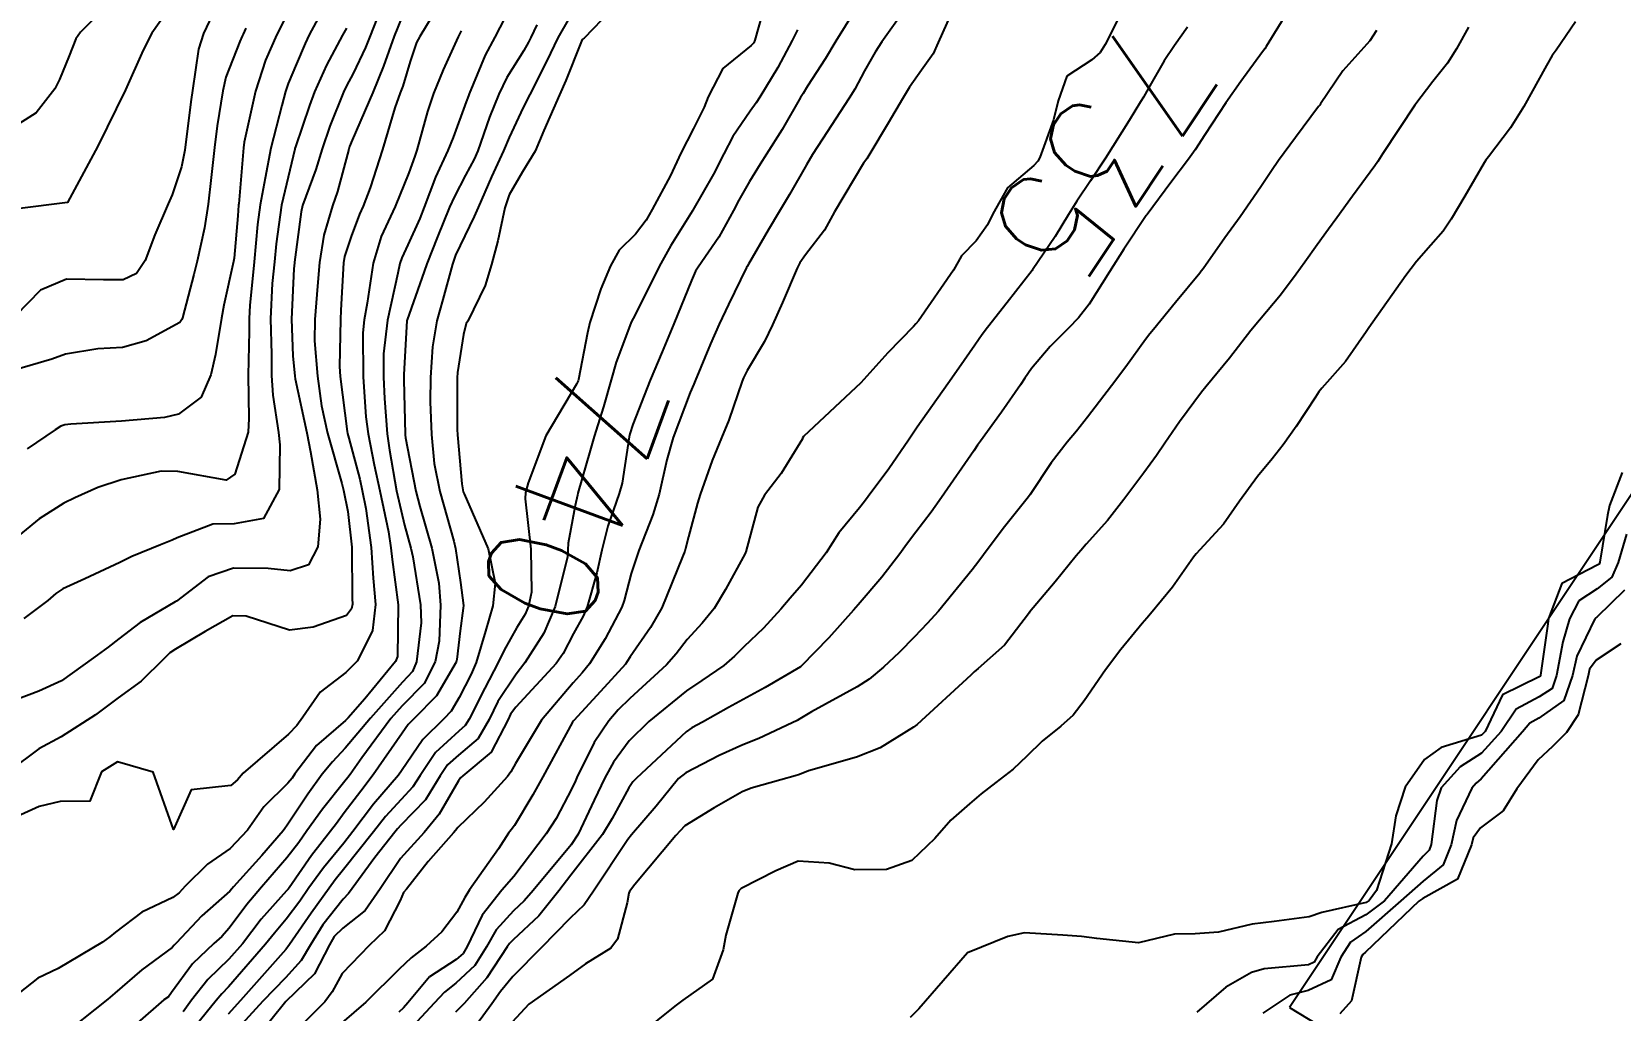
# Model space of a CAD drawing. Header units: metres. Extents: x 307586 to 320046, y 7427249 to 7434250.
# Drawn here: x 313394.8 to 313450.7, y 7432845.3 to 7432879.7 of the extents above; entities that cross this region are included whole.
import ezdxf
from ezdxf.enums import TextEntityAlignment as Align

# ---------------------------------------------------------------- set-up
doc = ezdxf.new("R2010")
doc.units = ezdxf.units.M
doc.header["$MEASUREMENT"] = 0
for name, color, linetype in [('Cotas', 45, 'Continuous'), ('Curvas de Nivel 1m', 11, 'Continuous'), ('Curvas de Nivel 5m', 15, 'Continuous'), ('Edificações', 30, 'Continuous')]:
    doc.layers.add(name, color=color, linetype=linetype)
doc.styles.add('Style-STANDARD', font='STANDARD.shx')

msp = doc.modelspace()

# ---------------------------------------------------------------- linework, layer by layer
at = {"layer": 'Curvas de Nivel 1m', "flags": 128}
for points, elevation in [([(313398.12, 7432881.352), (313396.483, 7432879.694), (313396.33, 7432879.466), (313396.09, 7432878.857), (313395.753, 7432878.028), (313395.585, 7432877.705), (313394.923, 7432876.852), (313394.059, 7432876.301)], 756), ([(313424.12, 7432881.071), (313423.078, 7432879.375), (313422.709, 7432878.766), (313422.079, 7432877.793), (313421.924, 7432877.543), (313421.835, 7432877.392), (313421.19, 7432876.27), (313420.64, 7432875.404), (313420.41, 7432875.046), (313420.043, 7432874.439), (313419.669, 7432873.781), (313419.479, 7432873.416), (313418.955, 7432872.485), (313418.228, 7432871.428), (313418.143, 7432871.287), (313417.998, 7432870.962), (313417.376, 7432869.439), (313416.963, 7432868.45), (313416.541, 7432867.451), (313415.937, 7432865.894), (313415.829, 7432865.566), (313415.806, 7432865.461), (313415.555, 7432863.825), (313415.456, 7432863.465), (313415.053, 7432862.311), (313414.844, 7432861.47), (313414.668, 7432860.679), (313414.324, 7432859.475), (313414.181, 7432859.154), (313413.849, 7432858.544), (313413.482, 7432857.841), (313413.23, 7432857.489), (313411.817, 7432855.95), (313411.63, 7432855.697), (313411.546, 7432855.513), (313410.95, 7432854.37), (313409.95, 7432853.528), (313409.86, 7432853.462), (313409.79, 7432853.354), (313409.119, 7432852.19), (313408.587, 7432851.542), (313407.754, 7432850.63), (313407.041, 7432849.561), (313406.508, 7432848.791), (313405.722, 7432848.18), (313405.419, 7432847.881), (313405.259, 7432847.585), (313404.726, 7432846.566), (313403.712, 7432845.6), (313402.138, 7432843.623)], 739), ([(313409.067, 7432880.587), (313408.435, 7432879.547), (313408.32, 7432879.328), (313408.09, 7432878.658), (313407.832, 7432877.799), (313407.744, 7432877.555), (313407.548, 7432877.038), (313407.117, 7432875.564), (313406.689, 7432874.22), (313406.434, 7432873.574), (313406.315, 7432873.289), (313406.017, 7432872.511), (313405.781, 7432871.808), (313405.744, 7432871.583), (313405.656, 7432869.913), (313405.639, 7432869.583), (313405.603, 7432867.939), (313405.625, 7432867.583), (313405.872, 7432865.642), (313405.887, 7432865.58), (313405.931, 7432865.417), (313406.318, 7432863.975), (313406.409, 7432863.573), (313406.534, 7432862.94), (313406.716, 7432861.567), (313406.794, 7432860.488), (313406.868, 7432859.565), (313406.773, 7432858.643), (313406.243, 7432857.574), (313405.829, 7432857.164), (313404.931, 7432856.48), (313404.314, 7432855.595), (313404.103, 7432855.304), (313403.807, 7432855), (313402.217, 7432853.624), (313402.018, 7432853.398), (313401.786, 7432853.198), (313400.39, 7432853.038), (313399.763, 7432851.65), (313399.052, 7432853.657), (313397.796, 7432854.024), (313397.229, 7432853.678), (313396.821, 7432852.64), (313395.777, 7432852.625), (313395.028, 7432852.454), (313393.765, 7432851.88)], 747), ([(313407.044, 7432880.498), (313406.683, 7432879.571), (313406.52, 7432879.15), (313406.083, 7432878.243), (313405.852, 7432877.807), (313405.746, 7432877.583), (313405.266, 7432876.383), (313404.998, 7432875.591), (313404.769, 7432874.869), (313404.308, 7432873.597), (313404.251, 7432873.377), (313404.023, 7432871.6), (313404.02, 7432871.582), (313404.001, 7432871.37), (313403.913, 7432869.601), (313403.964, 7432868.308), (313404.033, 7432867.599), (313404.048, 7432867.503), (313404.456, 7432865.595), (313404.589, 7432864.931), (313404.817, 7432863.591), (313404.925, 7432862.563), (313404.844, 7432861.59), (313404.519, 7432860.951), (313403.874, 7432860.746), (313403.09, 7432860.827), (313401.875, 7432860.833), (313400.978, 7432860.533), (313399.863, 7432859.68), (313399.849, 7432859.664), (313399.816, 7432859.65), (313398.587, 7432858.928), (313397.843, 7432858.356), (313397.457, 7432858.058), (313396.952, 7432857.683), (313395.825, 7432856.881), (313395.021, 7432856.508), (313393.816, 7432856.058)], 749), ([(313405.087, 7432880.616), (313404.541, 7432879.596), (313404.395, 7432879.3), (313404.088, 7432878.582), (313403.797, 7432877.885), (313403.705, 7432877.606), (313403.572, 7432877.111), (313403.19, 7432875.613), (313402.985, 7432874.559), (313402.808, 7432873.618), (313402.715, 7432872.927), (313402.605, 7432871.621), (313402.449, 7432870.084), (313402.422, 7432869.623), (313402.421, 7432869.178), (313402.393, 7432867.623), (313402.419, 7432866.104), (313402.385, 7432865.623), (313401.918, 7432864.149), (313401.612, 7432863.937), (313399.919, 7432864.237), (313399.326, 7432864.249), (313397.916, 7432863.951), (313397.101, 7432863.682), (313396.284, 7432863.318), (313395.904, 7432863.13), (313395.033, 7432862.572), (313393.989, 7432861.719)], 751), ([(313408.117, 7432881.007), (313407.533, 7432879.559), (313407.151, 7432878.5), (313406.776, 7432877.569), (313406.056, 7432875.899), (313405.963, 7432875.672), (313405.935, 7432875.581), (313405.531, 7432874.092), (313405.365, 7432873.587), (313405.05, 7432872.557), (313404.897, 7432871.591), (313404.829, 7432870.757), (313404.738, 7432869.592), (313404.73, 7432868.834), (313404.834, 7432867.591), (313404.977, 7432866.555), (313405.189, 7432865.587), (313405.685, 7432863.813), (313405.744, 7432863.582), (313405.902, 7432862.828), (313406.045, 7432861.578), (313406.054, 7432859.767), (313406.06, 7432859.577), (313406.034, 7432859.404), (313405.857, 7432859.177), (313404.675, 7432858.767), (313403.849, 7432858.656), (313402.324, 7432859.155), (313401.856, 7432859.162), (313400.875, 7432858.612), (313399.838, 7432857.99), (313399.631, 7432857.857), (313399.421, 7432857.654), (313398.623, 7432856.864), (313397.819, 7432856.272), (313397.014, 7432855.682), (313395.805, 7432854.903), (313395.024, 7432854.484), (313393.998, 7432853.718)], 748), ([(313401.23, 7432880.52), (313400.815, 7432879.643), (313400.643, 7432879.096), (313400.428, 7432877.646), (313400.386, 7432877.33), (313400.176, 7432875.649), (313400.162, 7432875.539), (313400.046, 7432874.962), (313399.712, 7432873.977), (313399.578, 7432873.655), (313399.107, 7432872.569), (313398.76, 7432871.662), (313398.461, 7432871.203), (313397.996, 7432870.988), (313397.302, 7432870.986), (313395.996, 7432871.004), (313395.08, 7432870.621), (313394.203, 7432869.718)], 754), ([(313404.117, 7432881.026), (313403.398, 7432879.611), (313402.998, 7432878.708), (313402.649, 7432877.621), (313402.253, 7432875.825), (313402.222, 7432875.627), (313402.058, 7432873.655), (313402.056, 7432873.63), (313402.052, 7432873.61), (313402.027, 7432873.233), (313401.893, 7432871.742), (313401.878, 7432871.631), (313401.53, 7432870.092), (313401.455, 7432869.635), (313401.24, 7432868.361), (313401.071, 7432867.639), (313400.738, 7432866.849), (313399.939, 7432866.252), (313399.451, 7432866.142), (313397.936, 7432866.007), (313396.147, 7432865.908), (313395.935, 7432865.883), (313395.799, 7432865.837), (313395.599, 7432865.703), (313394.607, 7432865.033)], 752), ([(313414.117, 7432880.938), (313413.286, 7432879.492), (313412.899, 7432878.689), (313412.305, 7432877.507), (313412.068, 7432877.05), (313411.582, 7432875.991), (313411.381, 7432875.517), (313410.961, 7432874.604), (313410.482, 7432873.526), (313410.348, 7432873.206), (313410.018, 7432872.531), (313409.692, 7432871.849), (313409.582, 7432871.534), (313409.239, 7432870.289), (313409.038, 7432869.539), (313408.883, 7432868.627), (313408.807, 7432867.541), (313408.798, 7432866.688), (313408.842, 7432865.541), (313408.944, 7432864.519), (313409.137, 7432863.538), (313409.628, 7432861.791), (313409.688, 7432861.532), (313409.871, 7432860.335), (313409.97, 7432859.529), (313409.965, 7432859.426), (313409.85, 7432858.638), (313409.74, 7432857.625), (313409.711, 7432857.531), (313409.016, 7432856.343), (313408.239, 7432855.546), (313408.023, 7432855.336), (313407.808, 7432855.034), (313406.788, 7432853.565), (313406.357, 7432852.999), (313405.773, 7432852.228), (313405.498, 7432851.852), (313405.285, 7432851.585), (313404.617, 7432850.728), (313403.83, 7432849.599), (313403.796, 7432849.546), (313403.741, 7432849.482), (313402.853, 7432848.487), (313402.191, 7432847.623), (313401.707, 7432847.086), (313400.967, 7432846.37), (313400.393, 7432845.643), (313400.106, 7432845.228)], 743), ([(313420.638, 7432880.885), (313420.225, 7432879.409), (313420.189, 7432879.321), (313420.1, 7432879.227), (313419.096, 7432878.411), (313418.589, 7432877.425), (313418.438, 7432877.057), (313418.062, 7432876.307), (313417.62, 7432875.437), (313417.255, 7432874.652), (313416.607, 7432873.451), (313416.398, 7432873.084), (313416.02, 7432872.583), (313415.448, 7432872.029), (313415.14, 7432871.469), (313414.805, 7432870.661), (313414.413, 7432869.476), (313414.332, 7432869.122), (313414.018, 7432867.479), (313414.006, 7432867.426), (313413.951, 7432867.313), (313412.87, 7432865.496), (313412.251, 7432863.84), (313412.148, 7432863.506), (313412.137, 7432863.279), (313412.341, 7432861.503), (313412.361, 7432859.996), (313412.265, 7432859.504), (313412.143, 7432859.221), (313411.852, 7432858.756), (313411.4, 7432857.953), (313411.196, 7432857.516), (313410.722, 7432856.623), (313410.167, 7432855.526), (313410.031, 7432855.308), (313409.809, 7432855.104), (313408.99, 7432854.35), (313408.443, 7432853.543), (313408.187, 7432853.146), (313407.78, 7432852.701), (313407.228, 7432852.101), (313406.8, 7432851.564), (313405.75, 7432850.243), (313405.455, 7432849.874), (313405.237, 7432849.585), (313404.614, 7432848.707), (313403.846, 7432847.599), (313403.793, 7432847.518), (313403.711, 7432847.425), (313402.122, 7432845.624), (313401.688, 7432845.151)], 741), ([(313412.556, 7432879.951), (313412.342, 7432879.506), (313412.26, 7432879.348), (313412.096, 7432879.054), (313411.5, 7432878.098), (313411.215, 7432877.519), (313410.884, 7432876.703), (313410.472, 7432875.526), (313410.347, 7432875.23), (313410.044, 7432874.661), (313409.652, 7432873.919), (313409.483, 7432873.536), (313409.061, 7432872.496), (313408.683, 7432871.543), (313408.507, 7432871.035), (313407.983, 7432869.578), (313407.978, 7432869.55), (313407.867, 7432867.638), (313407.866, 7432867.551), (313407.869, 7432867.468), (313407.913, 7432865.55), (313407.916, 7432865.534), (313407.932, 7432865.423), (313408.293, 7432863.546), (313408.439, 7432863.011), (313408.853, 7432861.54), (313409.099, 7432860.309), (313409.163, 7432859.537), (313409.115, 7432858.267), (313408.978, 7432857.539), (313408.583, 7432856.785), (313407.817, 7432855.996), (313407.411, 7432855.556), (313406.388, 7432854.161), (313405.976, 7432853.577), (313405.899, 7432853.471), (313405.789, 7432853.34), (313405.006, 7432852.356), (313404.46, 7432851.593), (313404.169, 7432851.185), (313403.753, 7432850.644), (313402.86, 7432849.613), (313402.347, 7432849.008), (313401.721, 7432848.18), (313401.466, 7432847.883), (313401.177, 7432847.635), (313400.433, 7432846.916), (313399.695, 7432845.908), (313399.582, 7432845.763), (313399.426, 7432845.653), (313398.499, 7432844.847)], 744), ([(313415.141, 7432880.442), (313414.221, 7432879.479), (313414.149, 7432879.433), (313414.101, 7432879.324), (313413.573, 7432877.996), (313413.346, 7432877.491), (313412.801, 7432876.24), (313412.492, 7432875.503), (313412.046, 7432874.782), (313411.579, 7432873.973), (313411.429, 7432873.516), (313411.176, 7432872.358), (313410.951, 7432871.521), (313410.733, 7432870.785), (313410.119, 7432869.529), (313410.07, 7432869.441), (313409.976, 7432869.055), (313409.763, 7432867.725), (313409.748, 7432867.532), (313409.747, 7432865.719), (313409.754, 7432865.532), (313409.916, 7432863.803), (313409.96, 7432863.53), (313409.991, 7432863.45), (313410.836, 7432861.52), (313411.083, 7432860.306), (313411.008, 7432859.519), (313410.747, 7432858.624), (313410.417, 7432857.524), (313410.246, 7432857.108), (313409.82, 7432856.285), (313409.538, 7432855.811), (313409.274, 7432855.535), (313408.539, 7432854.809), (313407.794, 7432853.704), (313407.682, 7432853.552), (313406.808, 7432852.534), (313406.08, 7432851.575), (313405.759, 7432851.166), (313405.041, 7432850.296), (313404.528, 7432849.592), (313404.204, 7432849.127), (313403.726, 7432848.495), (313403.322, 7432848.003), (313403.005, 7432847.611), (313401.698, 7432846.107), (313401.467, 7432845.861), (313401.266, 7432845.634), (313400.566, 7432844.759)], 742), ([(313425.279, 7432880.18), (313424.696, 7432879.354), (313424.457, 7432878.997), (313424.088, 7432878.338), (313423.748, 7432877.695), (313423.549, 7432877.368), (313422.608, 7432875.931), (313422.262, 7432875.387), (313422.049, 7432875.031), (313421.451, 7432873.983), (313421.099, 7432873.399), (313420.698, 7432872.728), (313420.005, 7432871.529), (313419.961, 7432871.453), (313419.939, 7432871.411), (313419.298, 7432870.109), (313418.976, 7432869.42), (313418.67, 7432868.725), (313418.127, 7432867.428), (313418.074, 7432867.306), (313417.949, 7432867.02), (313417.348, 7432865.439), (313417.133, 7432864.65), (313416.855, 7432863.446), (313416.639, 7432862.712), (313416.146, 7432861.456), (313415.875, 7432860.654), (313415.631, 7432859.697), (313415.544, 7432859.463), (313414.958, 7432858.358), (313414.409, 7432857.474), (313414.152, 7432857.154), (313413.826, 7432856.808), (313412.717, 7432855.496), (313411.798, 7432853.97), (313411.632, 7432853.674), (313411.515, 7432853.513), (313410.698, 7432852.602), (313409.766, 7432851.711), (313409.684, 7432851.611), (313409.621, 7432851.531), (313408.732, 7432850.519), (313407.96, 7432849.548), (313407.862, 7432849.428), (313407.737, 7432849.153), (313407.193, 7432848.086), (313406.651, 7432847.566), (313405.703, 7432846.58), (313405.351, 7432845.929), (313405.089, 7432845.586), (313404.392, 7432844.886)], 738), ([(313427.139, 7432880.35), (313426.686, 7432879.331), (313426.503, 7432878.928), (313426.088, 7432878.358), (313425.666, 7432877.758), (313425.425, 7432877.346), (313424.921, 7432876.495), (313424.236, 7432875.358), (313424.166, 7432875.244), (313424.05, 7432875.081), (313423.034, 7432873.375), (313422.679, 7432872.724), (313422.01, 7432871.858), (313421.814, 7432871.584), (313421.719, 7432871.393), (313421.205, 7432870.184), (313420.848, 7432869.401), (313420.562, 7432868.817), (313419.959, 7432867.796), (313419.827, 7432867.539), (313419.777, 7432867.412), (313419.309, 7432866.047), (313419.051, 7432865.419), (313418.722, 7432864.625), (313418.303, 7432863.426), (313418.213, 7432863.123), (313417.891, 7432861.945), (313417.786, 7432861.529), (313417.757, 7432861.432), (313417.686, 7432861.238), (313416.952, 7432859.444), (313416.55, 7432858.752), (313415.837, 7432857.715), (313415.738, 7432857.557), (313415.669, 7432857.462), (313414.79, 7432856.504), (313413.85, 7432855.48), (313413.836, 7432855.457), (313413.812, 7432855.416), (313412.769, 7432853.495), (313412.416, 7432852.868), (313411.767, 7432851.79), (313411.646, 7432851.629), (313411.552, 7432851.512), (313411.206, 7432850.965), (313410.183, 7432849.526), (313410.017, 7432849.249), (313409.731, 7432848.734), (313409.214, 7432848.041), (313408.656, 7432847.541), (313408.128, 7432847.127), (313407.705, 7432846.736), (313406.53, 7432845.567), (313405.686, 7432844.844)], 737), ([(313433.015, 7432880.16), (313432.558, 7432879.263), (313432.386, 7432878.979), (313432.095, 7432878.727), (313431.215, 7432878.15), (313430.909, 7432877.282), (313430.735, 7432876.614), (313430.259, 7432875.288), (313430.188, 7432875.153), (313430.05, 7432875.01), (313429.123, 7432874.218), (313428.602, 7432873.304), (313428.42, 7432872.913), (313428.019, 7432872.359), (313427.504, 7432871.824), (313427.221, 7432871.322), (313425.985, 7432869.535), (313425.891, 7432869.434), (313425.808, 7432869.342), (313424.907, 7432868.412), (313423.953, 7432867.36), (313421.934, 7432865.476), (313421.907, 7432865.417), (313421.899, 7432865.39), (313421.154, 7432864.164), (313420.563, 7432863.403), (313420.329, 7432862.983), (313419.912, 7432861.41), (313419.899, 7432861.393), (313419.882, 7432861.36), (313419.198, 7432860.088), (313418.795, 7432859.421), (313418.374, 7432858.906), (313417.846, 7432858.33), (313417.453, 7432857.822), (313417.118, 7432857.441), (313415.821, 7432856.252), (313415.421, 7432855.86), (313415.083, 7432855.467), (313414.572, 7432854.705), (313413.964, 7432853.478), (313413.912, 7432853.358), (313413.787, 7432853.088), (313413.228, 7432852.031), (313412.878, 7432851.493), (313411.748, 7432849.995), (313411.325, 7432849.514), (313410.625, 7432848.626), (313410.097, 7432847.526), (313409.955, 7432847.283), (313409.708, 7432847.076), (313408.778, 7432846.463), (313408.01, 7432845.547), (313407.864, 7432845.375), (313407.69, 7432845.218)], 736), ([(313438.945, 7432880.351), (313438.227, 7432879.189), (313438.178, 7432879.113), (313438.1, 7432878.998), (313437.332, 7432877.954), (313436.803, 7432877.209), (313436.062, 7432876.083), (313435.725, 7432875.554), (313435.497, 7432875.226), (313434.87, 7432874.406), (313434.033, 7432873.283), (313434.004, 7432873.24), (313433.211, 7432872.056), (313432.712, 7432871.259), (313431.991, 7432870.124), (313431.621, 7432869.64), (313431.265, 7432869.277), (313430.618, 7432868.639), (313429.961, 7432867.859), (313429.726, 7432867.522), (313429.574, 7432867.294), (313428.912, 7432866.331), (313428.167, 7432865.308), (313428.07, 7432865.17), (313427.93, 7432864.969), (313426.799, 7432863.327), (313426.428, 7432862.809), (313425.894, 7432862.105), (313425.565, 7432861.666), (313425.333, 7432861.346), (313424.699, 7432860.527), (313423.865, 7432859.546), (313423.703, 7432859.362), (313422.836, 7432858.387), (313421.857, 7432857.39), (313421.833, 7432857.371), (313420.593, 7432856.635), (313419.821, 7432856.221), (313419.301, 7432855.932), (313418.386, 7432855.424), (313418.013, 7432855.225), (313417.809, 7432855.084), (313416.063, 7432853.456), (313415.932, 7432853.317), (313415.788, 7432853.107), (313415.201, 7432852.036), (313414.859, 7432851.469), (313413.749, 7432850.043), (313413.322, 7432849.486), (313412.623, 7432848.603), (313411.717, 7432847.768), (313411.59, 7432847.636), (313411.514, 7432847.512), (313410.791, 7432846.43), (313409.991, 7432845.527), (313409.844, 7432845.376), (313409.69, 7432845.217)], 734), ([(313449.112, 7432880.061), (313448.43, 7432879.067), (313448.297, 7432878.872), (313448.097, 7432878.523), (313447.294, 7432877.082), (313446.832, 7432876.328), (313446.056, 7432875.313), (313445.962, 7432875.193), (313445.903, 7432875.102), (313445.223, 7432873.926), (313444.744, 7432873.113), (313444.454, 7432872.689), (313444.019, 7432872.198), (313443.514, 7432871.624), (313443.142, 7432871.133), (313441.986, 7432869.493), (313441.842, 7432869.294), (313441.745, 7432869.152), (313441.019, 7432868.112), (313440.186, 7432867.168), (313440.083, 7432867.047), (313439.958, 7432866.855), (313439.288, 7432865.828), (313438.83, 7432865.181), (313438.433, 7432864.68), (313437.922, 7432864.069), (313437.292, 7432863.199), (313436.726, 7432862.383), (313435.887, 7432861.484), (313435.763, 7432861.343), (313435.674, 7432861.222), (313434.935, 7432860.167), (313434.159, 7432859.237), (313434.02, 7432859.08), (313433.858, 7432858.895), (313433.114, 7432857.981), (313432.569, 7432857.259), (313431.822, 7432856.177), (313431.429, 7432855.662), (313431.001, 7432855.278), (313430.341, 7432854.751), (313429.802, 7432854.225), (313429.323, 7432853.769), (313428.708, 7432853.301), (313428.193, 7432852.9), (313427.782, 7432852.554), (313427.124, 7432851.968), (313426.559, 7432851.328), (313425.755, 7432850.558), (313424.857, 7432850.244), (313423.752, 7432850.228), (313422.839, 7432850.459), (313421.754, 7432850.537), (313420.962, 7432850.186), (313419.744, 7432849.567), (313419.664, 7432849.491), (313419.623, 7432849.411), (313419.21, 7432847.926), (313419.113, 7432847.416), (313418.738, 7432846.385), (313417.695, 7432845.645), (313417.405, 7432845.434), (313415.679, 7432844.034)], 731), ([(313402.313, 7432879.835), (313402.209, 7432879.628), (313402.179, 7432879.552), (313402.099, 7432879.365), (313401.605, 7432878.11), (313401.494, 7432877.636), (313401.299, 7432876.399), (313401.207, 7432875.638), (313401.094, 7432874.588), (313400.983, 7432873.64), (313400.854, 7432872.808), (313400.599, 7432871.644), (313400.478, 7432871.165), (313400.074, 7432869.649), (313400.05, 7432869.581), (313399.98, 7432869.48), (313398.8, 7432868.832), (313397.967, 7432868.606), (313397.097, 7432868.552), (313395.963, 7432868.365), (313395.476, 7432868.189), (313393.953, 7432867.741)], 753), ([(313409.892, 7432879.745), (313409.786, 7432879.533), (313409.254, 7432878.37), (313408.915, 7432877.542), (313408.704, 7432876.906), (313408.33, 7432875.547), (313408.262, 7432875.337), (313408.045, 7432874.743), (313407.561, 7432873.557), (313407.077, 7432872.504), (313406.786, 7432871.568), (313406.576, 7432870.158), (313406.479, 7432869.573), (313406.43, 7432869.119), (313406.437, 7432867.573), (313406.53, 7432866.162), (313406.614, 7432865.57), (313406.832, 7432864.476), (313407.02, 7432863.563), (313407.33, 7432862.12), (313407.415, 7432861.557), (313407.465, 7432861.143), (313407.677, 7432859.553), (313407.652, 7432857.736), (313407.581, 7432857.554), (313406.492, 7432856.243), (313405.914, 7432855.578), (313405.812, 7432855.484), (313404.794, 7432854.599), (313404.037, 7432853.598), (313403.939, 7432853.45), (313403.788, 7432853.275), (313402.941, 7432852.447), (313402.363, 7432851.621), (313401.756, 7432850.98), (313400.958, 7432850.431), (313400.177, 7432849.646), (313399.966, 7432849.421), (313399.737, 7432849.258), (313398.653, 7432848.737), (313397.718, 7432848.038), (313397.519, 7432847.87), (313397.265, 7432847.677), (313395.703, 7432846.757), (313394.991, 7432846.416), (313394.09, 7432845.716)], 746), ([(313442.109, 7432879.758), (313441.872, 7432879.385), (313441.67, 7432879.154), (313440.92, 7432878.332), (313440.136, 7432877.169), (313440.111, 7432877.131), (313440.072, 7432877.077), (313439.254, 7432875.985), (313438.661, 7432875.184), (313438.414, 7432874.822), (313438.044, 7432874.258), (313437.306, 7432873.201), (313436.77, 7432872.461), (313436.005, 7432871.371), (313435.943, 7432871.282), (313435.895, 7432871.221), (313435.035, 7432870.187), (313434.262, 7432869.237), (313434.133, 7432869.086), (313433.978, 7432868.88), (313433.286, 7432867.927), (313432.777, 7432867.258), (313431.942, 7432866.156), (313431.548, 7432865.663), (313431.222, 7432865.277), (313430.658, 7432864.55), (313429.914, 7432863.434), (313429.856, 7432863.348), (313429.819, 7432863.291), (313428.965, 7432862.232), (313428.276, 7432861.306), (313428.108, 7432861.08), (313427.878, 7432860.782), (313426.693, 7432859.328), (313426.298, 7432858.892), (313425.849, 7432858.426), (313425.309, 7432857.877), (313424.755, 7432857.351), (313424.251, 7432856.933), (313423.826, 7432856.665), (313422.217, 7432855.784), (313421.814, 7432855.538), (313421.72, 7432855.485), (313421.536, 7432855.393), (313420.363, 7432854.849), (313419.805, 7432854.623), (313418.973, 7432854.246), (313417.795, 7432853.642), (313417.542, 7432853.434), (313416.751, 7432852.472), (313415.89, 7432851.458), (313415.761, 7432851.297), (313414.543, 7432849.472), (313414.213, 7432848.998), (313413.729, 7432848.528), (313413.215, 7432847.993), (313412.721, 7432847.495), (313411.703, 7432846.476), (313411.269, 7432845.943), (313410.973, 7432845.517), (313410.429, 7432844.779)], 733), ([(313445.349, 7432879.869), (313444.921, 7432879.112), (313444.607, 7432878.606), (313444.091, 7432877.954), (313443.46, 7432877.129), (313442.333, 7432875.422), (313442.157, 7432875.148), (313442.051, 7432874.996), (313441.271, 7432873.927), (313440.712, 7432873.163), (313440.424, 7432872.769), (313440.019, 7432872.215), (313439.582, 7432871.602), (313439.283, 7432871.177), (313438.73, 7432870.448), (313437.987, 7432869.563), (313437.687, 7432869.194), (313436.941, 7432868.232), (313436.105, 7432867.218), (313435.951, 7432867.031), (313435.181, 7432865.987), (313434.66, 7432865.233), (313434.366, 7432864.798), (313433.922, 7432864.197), (313433.212, 7432863.251), (313432.639, 7432862.521), (313431.889, 7432861.678), (313431.697, 7432861.461), (313431.543, 7432861.273), (313430.801, 7432860.353), (313429.9, 7432859.29), (313429.885, 7432859.267), (313429.862, 7432859.237), (313429.016, 7432858.127), (313428.093, 7432857.307), (313427.949, 7432857.192), (313427.831, 7432857.08), (313425.938, 7432855.338), (313425.812, 7432855.241), (313424.635, 7432854.522), (313423.801, 7432854.193), (313422.115, 7432853.704), (313421.795, 7432853.582), (313421.652, 7432853.534), (313421.145, 7432853.396), (313420.097, 7432853.099), (313419.786, 7432852.969), (313418.795, 7432852.402), (313417.768, 7432851.769), (313417.595, 7432851.603), (313417.451, 7432851.435), (313415.999, 7432849.709), (313415.812, 7432849.459), (313415.793, 7432849.408), (313415.737, 7432849.067), (313415.392, 7432847.789), (313415.153, 7432847.466), (313414.265, 7432846.917), (313413.703, 7432846.509), (313412.274, 7432845.501), (313411.687, 7432844.873)], 732), ([(313450.907, 7432862.031), (313450.62, 7432861.043), (313450.396, 7432860.526), (313449.874, 7432860.114), (313449.233, 7432859.693), (313448.909, 7432859.06), (313448.672, 7432858.244), (313448.45, 7432857.064), (313448.294, 7432856.608), (313447.832, 7432856.311), (313447.027, 7432855.88), (313446.502, 7432855.09), (313445.805, 7432854.33), (313445.055, 7432853.853), (313444.386, 7432853.114), (313444.232, 7432852.669), (313444.036, 7432851.117), (313443.96, 7432850.919), (313443.759, 7432850.704), (313442.39, 7432849.14), (313441.738, 7432848.647), (313440.764, 7432848.128), (313440.024, 7432847.167), (313439.915, 7432846.973), (313439.719, 7432846.887), (313438.158, 7432846.744), (313437.714, 7432846.618), (313436.806, 7432846.104), (313435.783, 7432845.219)], 729), ([(313450.844, 7432860.069), (313449.864, 7432859.12), (313449.827, 7432859.086), (313449.8, 7432859.051), (313449.162, 7432857.745), (313449.006, 7432857.058), (313448.709, 7432856.182), (313447.82, 7432855.567), (313447.509, 7432855.383), (313447.254, 7432855.078), (313445.796, 7432853.426), (313445.623, 7432853.273), (313445.463, 7432853.103), (313444.922, 7432851.962), (313444.742, 7432851.11), (313444.463, 7432850.406), (313443.75, 7432849.831), (313442.969, 7432849.132), (313441.732, 7432848.058), (313441.197, 7432847.687), (313440.856, 7432847.159), (313440.513, 7432846.36), (313439.705, 7432845.979), (313439.059, 7432845.82), (313438.107, 7432845.186)], 728), ([(313450.714, 7432858.182), (313449.848, 7432857.602), (313449.609, 7432857.288), (313449.557, 7432857.053), (313449.204, 7432855.675), (313448.797, 7432855.06), (313448.311, 7432854.562), (313447.803, 7432854.093), (313447.047, 7432853.081), (313446.565, 7432852.304), (313445.772, 7432851.703), (313445.515, 7432851.354), (313445.456, 7432851.103), (313444.965, 7432849.894), (313443.744, 7432849.221), (313443.595, 7432849.122), (313441.725, 7432847.33), (313441.628, 7432847.247), (313441.574, 7432847.151), (313441.233, 7432845.621), (313440.825, 7432845.159)], 727)]:
    msp.add_lwpolyline(points, dxfattribs=dict(at, elevation=elevation))
at = {"layer": 'Curvas de Nivel 5m', "flags": 128}
for points, elevation in [([(313399.457, 7432880.309), (313398.995, 7432879.661), (313398.692, 7432879.066), (313398.073, 7432877.67), (313397.1, 7432875.684), (313396.033, 7432873.7), (313394.264, 7432873.483)], 755), ([(313411.429, 7432880.198), (313411.071, 7432879.52), (313410.735, 7432878.882), (313410.174, 7432877.529), (313410.149, 7432877.452), (313410.07, 7432877.24), (313409.603, 7432875.989), (313409.416, 7432875.536), (313408.988, 7432874.596), (313408.584, 7432873.544), (313408.431, 7432873.142), (313408.013, 7432872.218), (313407.798, 7432871.761), (313407.728, 7432871.554), (313407.657, 7432871.212), (313407.29, 7432869.56), (313407.152, 7432868.375), (313407.152, 7432867.562), (313407.188, 7432866.804), (313407.288, 7432865.56), (313407.363, 7432864.994), (313407.618, 7432863.554), (313407.895, 7432862.352), (313408.12, 7432861.548), (313408.193, 7432861.234), (313408.462, 7432859.544), (313408.476, 7432858.921), (313408.322, 7432857.545), (313408.171, 7432857.205), (313407.826, 7432856.826), (313406.7, 7432855.567), (313405.802, 7432854.509), (313405.36, 7432854.022), (313404.994, 7432853.588), (313404.488, 7432852.887), (313403.766, 7432851.792), (313403.687, 7432851.678), (313403.623, 7432851.602), (313402.876, 7432850.735), (313401.879, 7432849.628), (313401.817, 7432849.553), (313401.741, 7432849.472), (313400.758, 7432848.609), (313399.859, 7432847.649), (313399.789, 7432847.572), (313399.711, 7432847.493), (313398.653, 7432846.711), (313397.695, 7432845.887), (313397.449, 7432845.674), (313395.679, 7432844.271)], 745), ([(313405.857, 7432879.831), (313405.717, 7432879.584), (313405.146, 7432878.53), (313404.726, 7432877.593), (313404.548, 7432877.115), (313404.054, 7432875.661), (313404.036, 7432875.6), (313404.03, 7432875.577), (313403.567, 7432873.607), (313403.371, 7432872.252), (313403.313, 7432871.61), (313403.239, 7432870.855), (313403.181, 7432869.612), (313403.208, 7432868.368), (313403.216, 7432867.611), (313403.265, 7432866.929), (313403.464, 7432865.607), (313403.501, 7432865.178), (313403.487, 7432863.606), (313402.925, 7432862.587), (313401.894, 7432862.4), (313401.149, 7432862.382), (313399.887, 7432861.905), (313399.718, 7432861.819), (313399.301, 7432861.656), (313398.301, 7432861.244), (313397.877, 7432861.039), (313396.647, 7432860.465), (313395.867, 7432860.112), (313395.62, 7432859.947), (313395.342, 7432859.705), (313394.499, 7432859.067)], 750), ([(313421.728, 7432879.773), (313421.535, 7432879.396), (313421.042, 7432878.447), (313420.401, 7432877.407), (313420.273, 7432877.206), (313420.068, 7432876.914), (313419.451, 7432876.024), (313419.137, 7432875.419), (313418.77, 7432874.698), (313418.048, 7432873.43), (313418.033, 7432873.406), (313417.268, 7432872.188), (313416.862, 7432871.447), (313415.985, 7432869.709), (313415.899, 7432869.545), (313415.86, 7432869.461), (313415.345, 7432868.083), (313415.171, 7432867.468), (313414.9, 7432866.514), (313414.566, 7432865.474), (313414.426, 7432864.977), (313413.996, 7432863.479), (313413.981, 7432863.41), (313413.906, 7432863.049), (313413.652, 7432861.718), (313413.647, 7432861.484), (313413.635, 7432861.238), (313413.198, 7432859.49), (313412.796, 7432858.549), (313412.126, 7432857.506), (313411.829, 7432857.114), (313411.181, 7432856.154), (313410.871, 7432855.519), (313410.485, 7432854.844), (313409.8, 7432854.26), (313409.408, 7432853.923), (313409.153, 7432853.536), (313408.628, 7432852.693), (313407.767, 7432851.797), (313407.646, 7432851.67), (313407.55, 7432851.553), (313406.846, 7432850.655), (313406.055, 7432849.575), (313405.92, 7432849.397), (313405.737, 7432849.2), (313405.018, 7432848.292), (313404.59, 7432847.591), (313404.26, 7432847.042), (313403.701, 7432846.432), (313402.904, 7432845.612), (313401.679, 7432844.255)], 740), ([(313435.463, 7432879.873), (313435.003, 7432879.231), (313434.64, 7432878.689), (313434.08, 7432877.72), (313433.907, 7432877.411), (313433.806, 7432877.244), (313433.401, 7432876.585), (313432.573, 7432875.262), (313432.045, 7432874.464), (313431.565, 7432873.748), (313431.271, 7432873.278), (313430.8, 7432872.504), (313430.004, 7432871.334), (313429.988, 7432871.305), (313429.109, 7432870.182), (313428.413, 7432869.306), (313428.232, 7432869.055), (313427.973, 7432868.678), (313427.407, 7432867.872), (313427.017, 7432867.324), (313425.937, 7432865.795), (313425.753, 7432865.523), (313425.635, 7432865.343), (313424.938, 7432864.335), (313424.218, 7432863.357), (313424.086, 7432863.182), (313423.907, 7432862.967), (313423.183, 7432862.081), (313422.732, 7432861.377), (313421.871, 7432860.237), (313421.476, 7432859.785), (313421.146, 7432859.397), (313420.531, 7432858.725), (313419.843, 7432858.074), (313419.509, 7432857.742), (313419.136, 7432857.417), (313418.363, 7432856.89), (313417.824, 7432856.522), (313416.49, 7432855.45), (313415.806, 7432854.77), (313415.249, 7432854.015), (313414.947, 7432853.468), (313414.57, 7432852.683), (313414.007, 7432851.478), (313413.759, 7432851.11), (313412.419, 7432849.5), (313412.106, 7432849.136), (313411.732, 7432848.78), (313411.118, 7432848.12), (313410.784, 7432847.519), (313410.37, 7432846.859), (313409.7, 7432846.237), (313409.304, 7432845.927), (313408.938, 7432845.538), (313408.344, 7432844.886)], 735), ([(313450.763, 7432864.203), (313450.308, 7432863.046), (313450.248, 7432862.706), (313449.97, 7432861.049), (313449.947, 7432860.985), (313449.882, 7432860.945), (313448.637, 7432860.301), (313448.164, 7432859.067), (313448.128, 7432858.799), (313447.887, 7432857.07), (313447.876, 7432857.036), (313447.842, 7432857.017), (313446.543, 7432856.378), (313445.939, 7432855.098), (313445.812, 7432854.964), (313444.391, 7432854.531), (313443.803, 7432854.11), (313443.118, 7432853.13), (313442.788, 7432852.125), (313442.637, 7432851.137), (313442.105, 7432849.503), (313441.854, 7432849.148), (313441.742, 7432849.081), (313440.184, 7432848.72), (313439.737, 7432848.57), (313438.51, 7432848.408), (313437.734, 7432848.319), (313436.553, 7432848.03), (313435.73, 7432847.978), (313435, 7432847.958), (313433.727, 7432847.658), (313432.268, 7432847.809), (313431.722, 7432847.883), (313431.074, 7432847.925), (313429.724, 7432848.009), (313429.133, 7432847.885), (313427.713, 7432847.31), (313426.004, 7432845.335), (313425.69, 7432845.032)], 730)]:
    msp.add_lwpolyline(points, dxfattribs=dict(at, elevation=elevation))
at = {"layer": 'Edificações'}
msp.add_lwpolyline([(313439.051, 7432845.382), (313498.322, 7432809.407), (313505.707, 7432821.575), (313508.664, 7432819.78), (313522.962, 7432843.336), (313518.022, 7432846.23), (313520.975, 7432851.271), (313526.906, 7432847.797), (313534.447, 7432860.671), (313513.907, 7432876.086), (313470.691, 7432907.459), (313460.098, 7432893.524), (313459.45, 7432892.671), (313466.832, 7432887.06), (313439.051, 7432845.382)], close=True, dxfattribs=at)

# ---------------------------------------------------------------- texts
at = {"layer": 'Cotas', "style": 'Style-STANDARD'}
for s, rotation, p in [('735', 236.347, (313432.488, 7432875.456, 735)), ('740', 249.8224, (313413.855, 7432863.468, 740))]:
    msp.add_text(s, height=4, rotation=rotation, dxfattribs=at).set_placement(p, align=Align.MIDDLE_CENTER)

doc.saveas('drawing.dxf')
